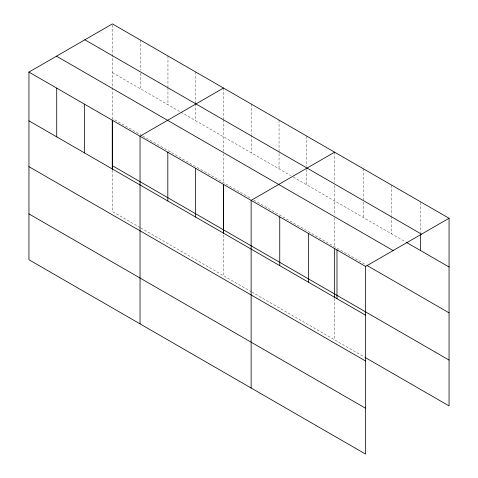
<?xml version="1.0" encoding="UTF-8"?>
<svg xmlns="http://www.w3.org/2000/svg" width="478" height="478" viewBox="0 0 478 478"><rect width="100%" height="100%" fill="white"/><g stroke="black" fill="none" stroke-linecap="round" stroke-linejoin="round"><path stroke-width="0.36" stroke-dasharray="2.39 1.79" d="M112.408 72.644L180.224 111.804M180.869 112.175L290.672 175.569M293.259 177.057L405.816 242.047M142.115 135.638L112.408 118.484L112.408 23.9M142.761 136.009L251.273 198.657M253.86 200.151L366.387 265.123M140.179 227.588L112.408 211.551L112.408 170.15M140.825 227.958L251.273 291.723M251.918 292.1L364.481 357.084M420.443 202.481L420.443 232.762M391.823 185.219L391.823 215.5M391.823 216.241L391.823 233.969M363.208 168.698L363.208 217.448M334.594 152.177L334.594 182.459M334.594 185.416L334.594 214.975M334.594 217.932L334.594 246.768M334.594 298.427L334.594 339.828M306.822 136.146L306.822 166.428M306.822 169.379L306.822 184.89M279.05 120.109L279.05 168.854M251.273 104.073L251.273 134.354M251.273 135.095L251.273 152.823M223.501 88.042L223.501 119.058M223.501 119.799L223.501 153.05M223.501 153.791L223.501 182.626M223.501 235.027L223.501 275.692M195.729 72.005L195.729 103.027M195.729 103.762L195.729 120.749M167.951 55.968L167.951 86.99M167.951 87.731L167.951 104.718M140.179 39.937L140.179 70.218M140.179 73.17L140.179 88.681"/><path stroke-width="0.72" d="M28.943 72.088L365.592 266.449L365.592 454.1L28.943 259.739L28.943 72.088L112.408 23.9L449.057 218.261L449.057 405.912L365.12 357.454M223.501 88.042L140.036 136.224L140.036 323.875M334.594 152.177L251.135 200.366L251.135 388.017M365.592 266.449L449.057 218.261M84.863 39.799L421.512 234.166M406.449 242.412L449.057 267.011M56.488 56.183L393.137 250.55M367.026 265.487L449.057 312.845M112.408 165.711L449.057 360.077M28.943 120.832L365.592 315.193M28.943 166.673L365.592 361.033M28.943 213.899L365.592 408.26M420.443 234.238L420.443 250.49M336.978 249.928L336.978 298.672M334.594 248.243L334.594 297.686M308.364 233.407L308.364 282.151M279.75 216.887L279.75 265.631M223.501 184.102L223.501 233.551M223.357 184.329L223.357 233.079M195.586 168.298L195.586 217.042M167.814 152.261L167.814 201.005M112.408 119.96L112.408 169.409M112.264 120.193L112.264 168.937M84.492 104.156L84.492 152.9M56.721 88.119L56.721 136.869"/></g></svg>
